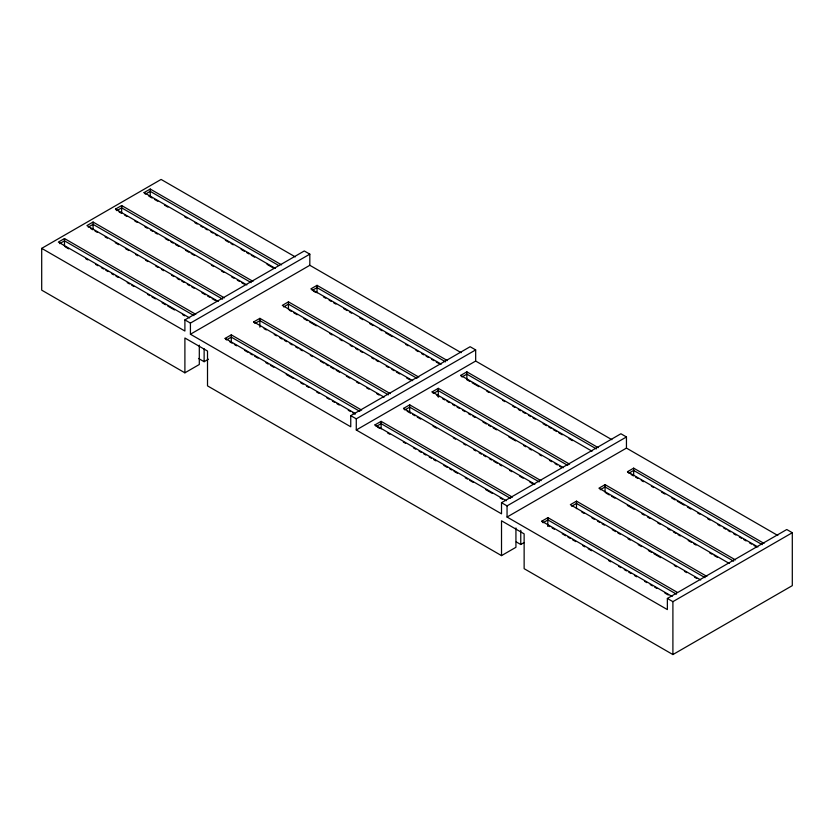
<?xml version="1.0" encoding="UTF-8"?>
<svg xmlns="http://www.w3.org/2000/svg" width="834" height="834" viewBox="0 0 834 834"><rect width="100%" height="100%" fill="white"/><g stroke="black" fill="none" stroke-linecap="round" stroke-linejoin="round"><path stroke-width="1.25" d="M547.75 526.337L547.917 517.653L541.766 521.198L543.09 522.73L547.917 519.947L676.457 594.162M199.305 345.151L199.305 364.5L184.898 372.819L41.7 290.149L41.7 248.365L161.098 179.435L295.267 256.893M195.813 314.366L64.489 238.545L58.338 242.1L189.662 317.921M224.398 297.863L93.074 222.042L86.924 225.597L218.247 301.418M251.159 282.611L121.649 207.843L116.833 210.627L115.499 209.094L121.649 205.539L252.983 281.36M278.619 265.452L150.235 191.34L145.408 194.124L144.084 192.591L150.235 189.037L281.558 264.858M59.662 243.632L64.489 240.838L193.999 315.617M88.248 227.129L93.074 224.346L222.574 299.114M41.7 248.365L184.898 331.035L184.898 319.902L304.285 250.961L309.821 254.162L309.821 265.295L461.171 352.678M184.898 319.902L190.423 323.092L309.821 254.162M190.423 323.092L190.423 334.236L309.821 265.295M359.829 411.36L231.289 337.144L226.462 339.928L225.138 338.396L231.289 334.851L361.654 410.109M388.415 394.857L259.874 320.642L255.048 323.425L253.724 321.893L259.874 318.348L390.239 393.606M418.814 377.104L288.449 301.845L282.299 305.39L412.663 380.658M447.399 360.601L317.035 285.343L310.884 288.887L441.249 364.156M283.633 306.922L288.449 304.139L417 378.355M312.208 290.42L317.035 287.636L445.585 361.852M198.502 358.464L204.132 361.706L208.448 359.214M190.423 334.236L350.749 426.789L350.749 415.655L470.136 346.715L475.672 349.915L475.672 361.049L611.906 439.706M350.749 415.655L356.274 418.845L475.672 349.915M356.274 418.845L356.274 429.99L475.672 361.049M510.617 498.419L381.117 423.651L376.29 426.435L374.966 424.902L381.117 421.347L512.441 497.168M539.202 481.916L409.702 407.148L404.876 409.932L403.552 408.399L409.702 404.844L541.026 480.665M567.787 465.414L438.277 390.646L433.461 393.429L432.127 391.897L438.277 388.342L569.601 464.163M596.373 448.911L466.863 374.143L462.036 376.926L460.712 375.394L466.863 371.839L598.186 447.66M356.274 429.99L501.515 513.838L501.515 502.704L620.913 433.763L626.449 436.964L626.449 448.098L777.799 535.48M501.515 502.704L507.051 505.894L626.449 436.964M507.051 505.894L507.051 517.038L626.449 448.098M706.867 576.409L576.492 501.151L570.341 504.695L700.716 579.964M735.442 559.906L605.077 484.648L598.927 488.192L729.291 563.461M762.203 544.654L633.663 470.439L628.836 473.222L627.512 471.69L633.663 468.145L764.027 543.403M571.676 506.228L576.492 503.444L705.043 577.66M600.251 489.725L605.077 486.941L733.628 561.157M184.898 372.819L184.898 337.999L207.51 351.051L207.51 385.871L501.515 555.621L515.933 547.302L515.933 527.953M516.256 541.912L520.76 544.508L523.992 542.642M507.051 517.038L667.367 609.591L667.367 598.458L786.764 529.517L792.3 532.717L792.3 585.635L672.902 654.565L524.138 568.673L524.138 533.864L501.515 520.802L501.515 555.621M667.367 598.458L672.902 601.648L792.3 532.717M144.084 192.591L275.408 268.412M460.712 375.394L592.036 451.215M627.512 471.69L757.877 546.958M148.786 196.073L152.174 198.023M154.426 199.326L157.803 201.275M164.559 205.174L167.936 207.124M184.825 216.882L187.077 218.174M194.958 222.73L197.21 224.033M200.598 225.983L202.85 227.275M205.101 228.579L207.353 229.882M210.731 231.831L212.983 233.134M215.235 234.437L217.486 235.73M225.368 240.286L228.745 242.235M230.997 243.538L233.249 244.831M241.13 249.387L244.508 251.336M246.76 252.639L249.022 253.943M251.274 255.235L254.651 257.185M267.036 264.336L273.792 268.246M313.344 291.076L315.596 292.38M323.488 296.935L325.74 298.238M329.128 300.188L331.379 301.491M333.631 302.794L335.893 304.097M343.785 308.653L347.163 310.602M349.425 311.906L351.677 313.209M359.569 317.764L362.957 319.714M369.723 323.623L373.1 325.573M379.866 329.482L382.118 330.785M385.506 332.735L392.272 336.644M405.804 344.452L408.055 345.756M415.947 350.311L418.209 351.614M421.587 353.574L423.839 354.867M426.101 356.17L428.353 357.473M431.731 359.433L433.993 360.726M436.245 362.029L438.496 363.332M466.54 379.522L469.917 381.472M472.18 382.775L478.935 386.674M486.816 391.229L489.068 392.533M502.579 400.33L504.831 401.634M512.712 406.179L514.964 407.482M518.341 409.431L520.593 410.735M522.855 412.038L525.107 413.33M528.485 415.28L530.737 416.583M532.989 417.886L535.24 419.189M543.122 423.735L546.499 425.684M548.751 426.987L551.003 428.29M553.255 429.593L556.632 431.543M558.884 432.836L562.262 434.785M569.017 438.694L572.405 440.644M631.098 474.525L633.35 475.828M635.602 477.131L637.864 478.435M641.242 480.384L643.494 481.687M651.385 486.243L653.648 487.546M661.539 492.102L664.917 494.062M671.683 497.961L675.071 499.92M677.323 501.224L684.089 505.123M687.477 507.082L690.854 509.032M697.62 512.941L699.872 514.234M707.774 518.8L710.026 520.093M717.918 524.659L720.169 525.952M723.558 527.912L725.809 529.215M728.061 530.518L730.323 531.821M733.701 533.77L735.963 535.074M739.341 537.023L741.593 538.326M743.855 539.629L746.107 540.932M749.495 542.882L751.747 544.185M753.999 545.488L756.25 546.791M115.499 209.094L246.833 284.915M432.127 391.897L563.45 467.718M119.085 211.919L121.337 213.223M124.714 215.172L126.966 216.475M134.847 221.031L137.099 222.324M144.98 226.879L147.232 228.182M150.61 230.132L152.862 231.425M155.114 232.728L157.365 234.031M165.257 238.576L168.635 240.536M170.887 241.829L173.138 243.132M175.39 244.435L178.768 246.384M185.523 250.283L188.901 252.233M191.153 253.536L194.53 255.485M211.429 265.243L213.681 266.536M221.563 271.092L223.814 272.395M231.696 276.94L233.947 278.243M237.325 280.193L239.577 281.496M241.829 282.789L244.081 284.092M289.262 310.175L291.525 311.478M293.776 312.781L297.165 314.741M303.92 318.64L307.308 320.6M309.56 321.893L316.326 325.802M329.857 333.621L332.12 334.914M340.011 339.48L342.263 340.772M350.155 345.339L352.407 346.631M355.795 348.591L358.047 349.894M360.309 351.197L362.561 352.49M371.578 357.703L373.841 359.006M376.092 360.309L378.344 361.612M386.236 366.168L388.498 367.471M391.876 369.42L394.128 370.723M396.39 372.027L399.767 373.976M406.533 377.885L409.921 379.835M436.839 395.379L439.091 396.682M442.468 398.631L444.72 399.924M446.972 401.227L449.224 402.53M452.601 404.48L454.853 405.783M457.105 407.075L459.357 408.379M462.734 410.328L464.986 411.631M468.364 413.581L470.616 414.884M472.868 416.187L475.119 417.48M483.011 422.035L486.389 423.985M488.641 425.288L490.892 426.581M493.144 427.884L496.522 429.833M508.907 436.985L515.662 440.894M523.543 445.439L525.795 446.743M529.173 448.692L531.435 449.995M539.317 454.54L541.568 455.844M549.45 460.399L551.701 461.692M555.079 463.641L557.331 464.945M559.583 466.248L561.835 467.551M605.891 492.977L609.279 494.937M611.53 496.24L614.919 498.19M627.314 505.352L634.08 509.261M641.971 513.817L644.234 515.12M647.611 517.07L649.874 518.373M657.765 522.928L660.017 524.232M667.909 528.787L670.161 530.09M673.549 532.04L675.801 533.343M678.063 534.646L680.315 535.949M688.206 540.505L691.594 542.454M693.846 543.758L696.098 545.061M709.63 552.879L711.882 554.172M714.144 555.475L717.521 557.435M253.724 321.893L384.088 397.161M403.552 408.399L534.875 484.22M90.499 228.422L92.751 229.725M95.003 231.028L97.255 232.332M105.136 236.877L107.388 238.18M115.269 242.725L118.657 244.685M125.413 248.584L128.79 250.534M135.546 254.433L137.798 255.736M145.679 260.281L147.931 261.584M155.812 266.14L158.064 267.433M161.442 269.382L163.693 270.685M171.585 275.241L173.837 276.544M177.215 278.493L179.466 279.786M181.718 281.089L183.97 282.392M187.348 284.342L189.599 285.645M191.851 286.938L194.103 288.241M201.984 292.797L205.362 294.746M207.614 296.049L209.866 297.342M212.117 298.645L215.495 300.594M264.065 328.638L266.317 329.941M274.219 334.497L276.471 335.8M279.849 337.749L282.111 339.052M284.363 340.355L286.615 341.659M290.003 343.608L292.254 344.911M295.643 346.861L297.894 348.164M300.146 349.467L302.408 350.77M310.3 355.326L312.552 356.629M320.444 361.185L323.832 363.134M326.084 364.437L328.335 365.74M330.598 367.043L333.975 368.993M336.227 370.296L339.615 372.256M346.381 376.155L349.759 378.115M356.525 382.014L358.787 383.317M366.679 387.873L368.93 389.176M376.822 393.731L379.084 395.035M407.128 411.225L410.505 413.184M412.757 414.477L415.009 415.78M417.261 417.083L420.638 419.033M433.023 426.184L436.401 428.134M453.3 437.881L455.552 439.184M463.433 443.74L465.685 445.043M473.566 449.589L475.818 450.892M479.196 452.841L481.447 454.144M483.699 455.437L485.951 456.74M489.339 458.69L491.591 459.993M493.843 461.296L497.22 463.245M499.472 464.538L501.724 465.841M509.605 470.397L511.857 471.7M519.738 476.245L523.116 478.195M529.871 482.094L533.249 484.043M581.819 512.086L584.071 513.39M591.973 517.945L594.225 519.248M597.603 521.198L599.865 522.501M602.117 523.804L604.369 525.107M612.271 529.663L615.648 531.623M617.9 532.926L620.162 534.219M628.054 538.785L630.306 540.078M638.198 544.644L641.586 546.593M648.352 550.503L651.729 552.452M653.992 553.755L660.747 557.654M674.279 565.473L676.541 566.776M684.433 571.332L686.684 572.635M694.576 577.191L696.838 578.494M547.917 517.653L677.156 592.265M225.138 338.396L355.503 413.664M374.966 424.902L506.29 500.723M541.766 521.198L672.131 596.466M65.292 246.874L68.669 248.834M85.568 258.582L87.82 259.885M95.701 264.43L97.953 265.733M101.331 267.683L103.583 268.986M105.835 270.289L108.086 271.582M111.464 273.531L113.716 274.834M115.968 276.137L118.22 277.441M127.237 282.643L129.489 283.935M131.741 285.238L133.993 286.542M147.503 294.339L149.755 295.643M152.007 296.946L155.385 298.895M162.14 302.794L165.518 304.744M167.77 306.047L174.525 309.946M182.417 314.501L184.668 315.794M229.85 341.877L232.102 343.181M234.354 344.484L236.616 345.787M244.508 350.343L247.886 352.302M250.137 353.595L252.4 354.898M254.651 356.201L258.04 358.161M265.931 362.717L268.183 364.02M270.435 365.313L273.823 367.273M286.229 374.435L292.995 378.334M300.886 382.9L303.138 384.193M306.526 386.152L308.778 387.456M316.67 392.011L318.922 393.314M326.813 397.87L329.076 399.173M332.453 401.123L334.715 402.426M336.967 403.729L339.219 405.032M348.247 410.234L350.499 411.537M352.751 412.84L355.003 414.144M377.416 427.081L379.668 428.384M387.549 432.929L389.801 434.233M403.322 442.03L405.574 443.334M413.456 447.889L415.707 449.182M419.085 451.142L421.337 452.435M423.589 453.738L425.84 455.041M429.218 456.99L431.47 458.293M433.722 459.586L435.974 460.889M443.855 465.445L447.233 467.394M449.495 468.687L451.747 469.99M453.998 471.293L457.376 473.243M465.257 477.799L467.509 479.091M469.761 480.394L473.139 482.344M485.524 489.495L492.279 493.394M500.171 497.95L502.422 499.253M547.604 525.337L549.856 526.64M552.108 527.943L554.37 529.246M562.262 533.802L565.64 535.751M567.902 537.054L570.154 538.357M572.405 539.661L575.794 541.61M582.559 545.519L584.811 546.823M588.189 548.772L591.577 550.721M608.486 560.49L610.749 561.793M618.64 566.349L620.892 567.652M624.28 569.601L626.532 570.904M628.784 572.207L631.046 573.511M634.424 575.46L636.676 576.763M644.578 581.319L646.83 582.622M650.207 584.582L652.469 585.875M654.721 587.178L656.973 588.481M664.865 593.037L668.253 594.996M672.902 601.648L672.902 654.565M633.663 468.145L633.663 475.63M605.077 484.648L605.077 492.133M576.492 501.151L576.492 508.636M520.76 530.33L520.76 544.508M466.863 371.839L466.863 379.334M438.277 388.342L438.277 397.13M409.702 404.844L409.702 412.34M381.117 421.347L381.117 428.843M317.035 285.343L317.035 292.828M288.449 301.845L288.449 309.331M259.874 318.348L259.874 327.137M231.289 334.851L231.289 342.336M204.132 348.821L204.132 361.706M150.235 189.037L150.235 196.532M121.649 205.539L121.649 213.035M93.074 222.042L93.074 229.538M64.489 238.545L64.489 246.04"/></g></svg>
